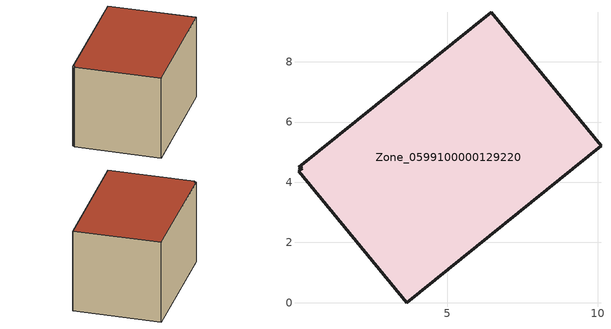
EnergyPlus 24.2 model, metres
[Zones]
Zone_0599100000129220
 floor ground (C_G): 0.19,4.46 0.07,4.5 6.46,9.64 10.11,5.21 3.66,0 0.06,4.37 z3.12
 wall outside (C_F): 10.11,5.21 6.46,9.64 0.07,4.5 0.19,4.46 0.06,4.37 3.66,0 10.11,5.21 z3.12:8.82
 roof outside (C_R): 0.07,4.5 0.19,4.46 0.06,4.37 3.66,0 10.11,5.21 6.46,9.64 z8.82
[BUILDING]
Pand.0599100000129220: North Axis=0; Terrain=City; Loads Convergence Tolerance Value=0.04; Temperature Convergence Tolerance Value=0.4; Solar Distribution=FullExterior; Maximum Number of Warmup Days=25; Minimum Number of Warmup Days=1
[Site:Location]
Rotterdam.The.Hague.AP_ZH_NLD Design_Conditions: Latitude=51.96; Longitude=4.45; Time Zone=1; Elevation=-4.5
[SITE:GROUNDTEMPERATURE:BUILDINGSURFACE]
18, 18, 18, 18, 18, 18, 18, 18, 18, 18, 18, 18
[MATERIAL] Thermal Absorptance=0.9; Solar Absorptance=0.7; Visible Absorptance=0.7
Name | Roughness | Thickness | Conductivity | Density | Specific Heat
G.TI.1946-1964 | MediumSmooth | 0.15 | 1 | 540 | 1210
F.TI.1946-1964 | Rough | 0.3 | 0.857143 | 1920 | 840
R.TI.1946-1964 | MediumRough | 0.2 | 0.277778 | 1500 | 1000
[CONSTRUCTION]
C_G: G.TI.1946-1964
C_F: F.TI.1946-1964
C_R: R.TI.1946-1964
[ZONE]
Zone_0599100000129220: Type=1; Multiplier=1; Ceiling Height=Autocalculate; Volume=Autocalculate; Floor Area=autocalculate; Part of Total Floor Area=Yes
[ZONEINFILTRATION:DESIGNFLOWRATE]
Infil_Zone_0599100000129220: Zone or ZoneList or Space or SpaceList=Zone_0599100000129220; Schedule=AlwaysOn; Design Flow Rate Calculation Method=Flow/Area; Flow Rate per Floor Area=0.003; Constant Term Coefficient=1; Temperature Term Coefficient=0; Velocity Term Coefficient=0; Velocity Squared Term Coefficient=0
[HVACTEMPLATE:ZONE:IDEALLOADSAIRSYSTEM]
Zone_0599100000129220: Maximum Heating Supply Air Temperature=50; Minimum Cooling Supply Air Temperature=13; Maximum Heating Supply Air Humidity Ratio=0.0156; Minimum Cooling Supply Air Humidity Ratio=0.0077; Heating Limit=NoLimit; Cooling Limit=NoLimit; Dehumidification Control Type=ConstantSensibleHeatRatio; Cooling Sensible Heat Ratio=0.7; Dehumidification Setpoint=60; Humidification Control Type=None; Humidification Setpoint=30; Outdoor Air Method=None; Outdoor Air Flow Rate per Person=0.00944; Outdoor Air Flow Rate per Zone Floor Area=0; Outdoor Air Flow Rate per Zone=0; Demand Controlled Ventilation Type=None; Outdoor Air Economizer Type=NoEconomizer; Heat Recovery Type=None; Sensible Heat Recovery Effectiveness=0.7; Latent Heat Recovery Effectiveness=0.65
[ZONECONTROL:THERMOSTAT]
ThermostatControl_Zone_0599100000129220: Zone or ZoneList=Zone_0599100000129220; Control Type Schedule=DualSetpointControlType; Control 1=Thermostat_Zone_0599100000129220; Temperature Difference Between Cutout And Setpoint=0
[THERMOSTATSETPOINT:DUALSETPOINT]
Thermostat_Zone_0599100000129220: Heating Setpoint Temperature Schedule=HeatingSetpoint_Zone_0599100000129220; Cooling Setpoint Temperature Schedule=CoolingSetpoint_Zone_0599100000129220
[SCHEDULE:COMPACT]
HeatingSetpoint_Zone_0599100000129220: Through: 12/31, For: AllDays, Until: 24:00, 21
CoolingSetpoint_Zone_0599100000129220: Through: 12/31, For: AllDays, Until: 24:00, 24
DualSetpointControlType: Through: 12/31, For: AllDays, Until: 24:00, 4
AlwaysOn: Through: 12/31, For: AllDays, Until: 24:00, 1
